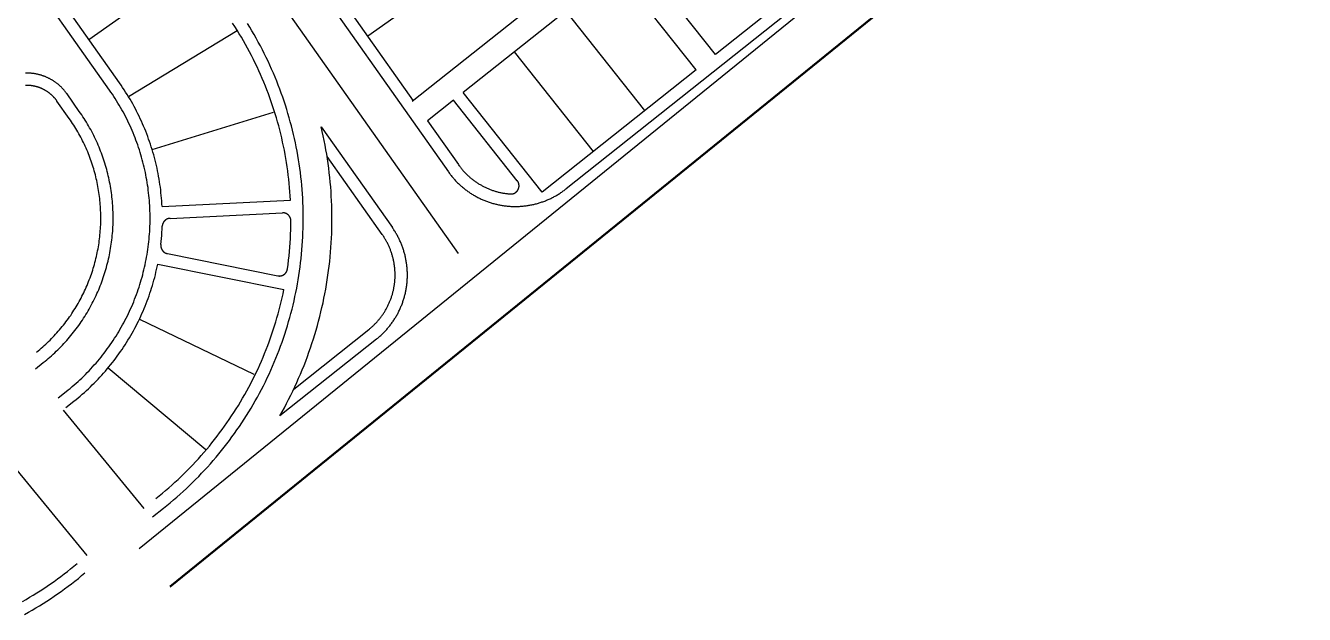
# Model space of a CAD drawing. Header units: metres. Extents: x 680594 to 684853, y 828874 to 830078.
# Drawn here: x 681311.3 to 681623.2, y 828967.5 to 829111 of the extents above; entities that cross this region are included whole.
import ezdxf

# ---------------------------------------------------------------- set-up
doc = ezdxf.new("R2010")
doc.units = ezdxf.units.M
doc.layers.add('PLOT_LINES', color=7, linetype='Continuous')

msp = doc.modelspace()

# ---------------------------------------------------------------- linework, layer by layer
at = {"layer": 'PLOT_LINES'}
for points in [[(681615.6, 829207.49), (681338.97, 828983.42)], [(681614.5, 829207.18), (681443.14, 829071.21)], [(681623.13, 829198.29), (681346.47, 828974.25)], [(681623.13, 829198.29), (681346.47, 828974.25)], [(681623.16, 829198.16), (681346.52, 828974.1)], [(681623.16, 829198.16), (681346.52, 828974.1)], [(681623.16, 829198.16), (681346.52, 828974.1)], [(681623.16, 829198.16), (681346.52, 828974.1)], [(681334.1, 829194.09), (681405.81, 829092.65)], [(681322.49, 829188.87), (681416.8, 829055.44)], [(681322.49, 829188.87), (681416.8, 829055.44)], [(681334.87, 829187.82), (681414.37, 829075.33)], [(681574.24, 829179.07), (681479.54, 829103.93)], [(681334.17, 829096.98), (681286.8, 829163.99)], [(681331.72, 829095.25), (681284.35, 829162.26)], [(681445.34, 829144.13), (681394.71, 829108.35)], [(681454.45, 829131.25), (681405.55, 829092.45)], [(681479.54, 829103.93), (681460.27, 829128.21)], [(681326.69, 829107.56), (681352, 829125.46)], [(681455.57, 829124.48), (681417.97, 829094.64)], [(681474.84, 829100.2), (681455.57, 829124.48)], [(681462.31, 829090.25), (681443.04, 829114.54)], [(681336.34, 829093.67), (681362.84, 829109.76)], [(681344.92, 828993.37), (681345.74, 828994.03), (681346.55, 828994.69), (681347.35, 828995.37), (681348.14, 828996.05), (681348.93, 828996.75), (681349.71, 828997.45), (681350.48, 828998.16), (681351.24, 828998.88), (681352, 828999.62), (681352.74, 829000.35), (681353.48, 829001.1), (681354.2, 829001.86), (681354.92, 829002.62), (681355.63, 829003.39), (681356.33, 829004.18), (681357.02, 829004.97), (681357.71, 829005.76), (681358.38, 829006.57), (681359.04, 829007.38), (681359.7, 829008.2), (681360.34, 829009.03), (681360.98, 829009.86), (681361.6, 829010.71), (681362.22, 829011.56), (681362.82, 829012.41), (681363.42, 829013.28), (681364, 829014.15), (681364.57, 829015.03), (681365.14, 829015.91), (681365.69, 829016.8), (681366.24, 829017.7), (681366.77, 829018.6), (681367.29, 829019.51), (681367.8, 829020.43), (681368.31, 829021.35), (681368.8, 829022.28), (681369.28, 829023.21), (681369.74, 829024.15), (681370.2, 829025.09), (681370.65, 829026.04), (681371.08, 829027), (681371.51, 829027.96), (681371.92, 829028.92), (681372.32, 829029.89), (681372.71, 829030.87), (681373.09, 829031.84), (681373.46, 829032.83), (681373.82, 829033.81), (681374.16, 829034.8), (681374.5, 829035.8), (681374.82, 829036.8), (681375.13, 829037.8), (681375.42, 829038.81), (681375.71, 829039.82), (681375.99, 829040.83), (681376.25, 829041.84), (681376.5, 829042.86), (681376.74, 829043.88), (681376.97, 829044.91), (681377.18, 829045.94), (681377.38, 829046.97), (681377.58, 829048), (681377.75, 829049.03), (681377.92, 829050.07), (681378.08, 829051.1), (681378.22, 829052.14), (681378.35, 829053.18), (681378.47, 829054.23), (681378.58, 829055.27), (681378.67, 829056.32), (681378.75, 829057.36), (681378.82, 829058.41), (681378.88, 829059.46), (681378.92, 829060.5), (681378.96, 829061.55), (681378.98, 829062.6), (681378.99, 829063.65), (681378.98, 829064.7), (681378.97, 829065.75), (681378.94, 829066.8), (681378.9, 829067.85), (681378.85, 829068.89), (681378.78, 829069.94), (681378.71, 829070.99), (681378.62, 829072.03), (681378.52, 829073.08), (681378.4, 829074.12), (681378.28, 829075.16), (681378.14, 829076.2), (681377.99, 829077.24), (681377.83, 829078.28), (681377.66, 829079.31), (681377.47, 829080.35), (681377.27, 829081.38), (681377.06, 829082.4), (681376.84, 829083.43), (681376.61, 829084.45), (681376.36, 829085.47), (681376.1, 829086.49), (681375.83, 829087.5), (681375.55, 829088.51), (681375.26, 829089.52), (681374.95, 829090.53), (681374.64, 829091.53), (681374.31, 829092.52), (681373.97, 829093.51), (681373.62, 829094.5), (681373.26, 829095.49), (681372.88, 829096.47), (681372.5, 829097.44), (681372.1, 829098.42), (681371.69, 829099.38), (681371.27, 829100.34), (681370.84, 829101.3), (681370.4, 829102.25), (681369.95, 829103.2), (681369.48, 829104.14), (681369.01, 829105.07), (681368.52, 829106), (681368.02, 829106.93), (681367.52, 829107.85), (681367, 829108.76), (681366.47, 829109.67), (681365.93, 829110.57), (681365.38, 829111.46)], [(681375.87, 829068.43), (681375.81, 829069.45), (681375.74, 829070.47), (681375.66, 829071.48), (681375.56, 829072.5), (681375.45, 829073.52), (681375.33, 829074.53), (681375.2, 829075.54), (681375.06, 829076.55), (681374.91, 829077.56), (681374.74, 829078.57), (681374.56, 829079.57), (681374.37, 829080.57), (681374.17, 829081.57), (681373.96, 829082.57), (681373.73, 829083.57), (681373.49, 829084.56), (681373.25, 829085.55), (681372.99, 829086.54), (681372.71, 829087.52), (681372.43, 829088.5), (681372.14, 829089.48), (681371.83, 829090.45), (681371.51, 829091.42), (681371.19, 829092.39), (681370.85, 829093.35), (681370.49, 829094.31), (681370.13, 829095.26), (681369.76, 829096.21), (681369.37, 829097.16), (681368.98, 829098.1), (681368.57, 829099.03), (681368.15, 829099.96), (681367.72, 829100.89), (681367.28, 829101.81), (681366.83, 829102.73), (681366.37, 829103.64), (681365.9, 829104.54), (681365.42, 829105.44), (681364.93, 829106.33), (681364.42, 829107.22), (681363.91, 829108.1), (681363.39, 829108.98), (681362.85, 829109.85), (681362.31, 829110.71), (681361.75, 829111.57)], [(681449.77, 829080.31), (681430.5, 829104.59)], [(681474.84, 829100.2), (681437.24, 829070.36)], [(681321.37, 829094.3), (681321.28, 829094.42), (681321.2, 829094.53), (681321.12, 829094.64), (681321.03, 829094.75), (681320.94, 829094.86), (681320.86, 829094.97), (681320.77, 829095.08), (681320.68, 829095.19), (681320.58, 829095.29), (681320.49, 829095.4), (681320.4, 829095.5), (681320.3, 829095.61), (681320.2, 829095.71), (681320.11, 829095.81), (681320.01, 829095.91), (681319.91, 829096), (681319.81, 829096.1), (681319.7, 829096.2), (681319.6, 829096.29), (681319.5, 829096.38), (681319.39, 829096.48), (681319.28, 829096.57), (681319.17, 829096.66), (681319.07, 829096.75), (681318.96, 829096.83), (681318.84, 829096.92), (681318.73, 829097), (681318.62, 829097.09), (681318.51, 829097.17), (681318.39, 829097.25), (681318.27, 829097.33), (681318.16, 829097.4), (681318.04, 829097.48), (681317.92, 829097.56), (681317.8, 829097.63), (681317.68, 829097.7), (681317.56, 829097.77), (681317.44, 829097.84), (681317.32, 829097.91), (681317.19, 829097.98), (681317.07, 829098.04), (681316.94, 829098.1), (681316.82, 829098.17), (681316.69, 829098.23), (681316.56, 829098.29), (681316.44, 829098.34), (681316.31, 829098.4), (681316.18, 829098.46), (681316.05, 829098.51), (681315.92, 829098.56), (681315.79, 829098.61), (681315.66, 829098.66), (681315.52, 829098.71), (681315.39, 829098.75), (681315.26, 829098.8), (681315.12, 829098.84), (681314.99, 829098.88), (681314.85, 829098.92), (681314.72, 829098.96), (681314.58, 829098.99), (681314.45, 829099.03), (681314.31, 829099.06), (681314.17, 829099.09), (681314.04, 829099.12), (681313.9, 829099.15), (681313.76, 829099.17), (681313.62, 829099.2), (681313.49, 829099.22), (681313.35, 829099.24), (681313.21, 829099.26), (681313.07, 829099.28), (681312.93, 829099.3), (681312.79, 829099.31), (681312.65, 829099.33), (681312.51, 829099.34), (681312.37, 829099.35), (681312.23, 829099.36), (681312.09, 829099.37), (681311.95, 829099.37), (681311.81, 829099.37), (681311.67, 829099.38), (681311.53, 829099.38), (681311.39, 829099.38), (681311.25, 829099.37)], [(681344.56, 829066.89), (681344.52, 829067.56), (681344.47, 829068.23), (681344.42, 829068.9), (681344.36, 829069.57), (681344.29, 829070.24), (681344.22, 829070.9), (681344.13, 829071.57), (681344.04, 829072.24), (681343.94, 829072.9), (681343.83, 829073.56), (681343.71, 829074.23), (681343.59, 829074.89), (681343.46, 829075.55), (681343.32, 829076.2), (681343.17, 829076.86), (681343.02, 829077.51), (681342.86, 829078.17), (681342.69, 829078.82), (681342.51, 829079.46), (681342.32, 829080.11), (681342.13, 829080.75), (681341.93, 829081.4), (681341.72, 829082.03), (681341.51, 829082.67), (681341.28, 829083.31), (681341.05, 829083.94), (681340.82, 829084.57), (681340.57, 829085.19), (681340.32, 829085.81), (681340.06, 829086.43), (681339.79, 829087.05), (681339.52, 829087.66), (681339.23, 829088.27), (681338.95, 829088.88), (681338.65, 829089.48), (681338.35, 829090.08), (681338.04, 829090.68), (681337.72, 829091.27), (681337.39, 829091.86), (681337.06, 829092.45), (681336.73, 829093.03), (681336.38, 829093.6), (681336.03, 829094.18), (681335.67, 829094.75), (681335.31, 829095.31), (681334.93, 829095.87), (681334.56, 829096.43), (681334.17, 829096.98)], [(681318.92, 829092.57), (681318.86, 829092.66), (681318.79, 829092.74), (681318.73, 829092.83), (681318.67, 829092.91), (681318.6, 829092.99), (681318.53, 829093.07), (681318.47, 829093.15), (681318.4, 829093.24), (681318.33, 829093.31), (681318.26, 829093.39), (681318.19, 829093.47), (681318.12, 829093.55), (681318.05, 829093.62), (681317.97, 829093.7), (681317.9, 829093.77), (681317.82, 829093.85), (681317.75, 829093.92), (681317.67, 829093.99), (681317.59, 829094.06), (681317.51, 829094.13), (681317.43, 829094.2), (681317.35, 829094.27), (681317.27, 829094.34), (681317.19, 829094.4), (681317.11, 829094.47), (681317.02, 829094.53), (681316.94, 829094.6), (681316.86, 829094.66), (681316.77, 829094.72), (681316.68, 829094.78), (681316.6, 829094.84), (681316.51, 829094.9), (681316.42, 829094.95), (681316.33, 829095.01), (681316.24, 829095.07), (681316.15, 829095.12), (681316.06, 829095.17), (681315.97, 829095.23), (681315.88, 829095.28), (681315.79, 829095.33), (681315.69, 829095.38), (681315.6, 829095.42), (681315.5, 829095.47), (681315.41, 829095.51), (681315.31, 829095.56), (681315.22, 829095.6), (681315.12, 829095.64), (681315.03, 829095.69), (681314.93, 829095.73), (681314.83, 829095.76), (681314.73, 829095.8), (681314.63, 829095.84), (681314.53, 829095.87), (681314.43, 829095.91), (681314.33, 829095.94), (681314.23, 829095.97), (681314.13, 829096), (681314.03, 829096.03), (681313.93, 829096.06), (681313.83, 829096.09), (681313.73, 829096.11), (681313.63, 829096.14), (681313.52, 829096.16), (681313.42, 829096.18), (681313.32, 829096.2), (681313.21, 829096.22), (681313.11, 829096.24), (681313.01, 829096.26), (681312.9, 829096.28), (681312.8, 829096.29), (681312.69, 829096.31), (681312.59, 829096.32), (681312.49, 829096.33), (681312.38, 829096.34), (681312.28, 829096.35), (681312.17, 829096.36), (681312.07, 829096.36), (681311.96, 829096.37), (681311.86, 829096.37), (681311.75, 829096.37), (681311.65, 829096.38), (681311.54, 829096.38), (681311.43, 829096.38), (681311.33, 829096.37), (681311.22, 829096.37)], [(681321.18, 829021.77), (681321.67, 829022.16), (681322.16, 829022.56), (681322.64, 829022.97), (681323.12, 829023.38), (681323.59, 829023.8), (681324.06, 829024.22), (681324.52, 829024.65), (681324.98, 829025.08), (681325.43, 829025.52), (681325.88, 829025.96), (681326.32, 829026.41), (681326.76, 829026.86), (681327.19, 829027.32), (681327.61, 829027.78), (681328.03, 829028.25), (681328.45, 829028.73), (681328.86, 829029.2), (681329.26, 829029.69), (681329.66, 829030.18), (681330.05, 829030.67), (681330.44, 829031.16), (681330.82, 829031.67), (681331.19, 829032.17), (681331.56, 829032.68), (681331.92, 829033.2), (681332.28, 829033.71), (681332.63, 829034.24), (681332.98, 829034.76), (681333.32, 829035.29), (681333.65, 829035.83), (681333.97, 829036.37), (681334.29, 829036.91), (681334.61, 829037.46), (681334.92, 829038.01), (681335.22, 829038.56), (681335.51, 829039.12), (681335.8, 829039.67), (681336.08, 829040.24), (681336.35, 829040.8), (681336.62, 829041.37), (681336.88, 829041.95), (681337.14, 829042.52), (681337.39, 829043.1), (681337.63, 829043.68), (681337.86, 829044.27), (681338.09, 829044.85), (681338.31, 829045.44), (681338.52, 829046.04), (681338.73, 829046.63), (681338.93, 829047.23), (681339.12, 829047.83), (681339.31, 829048.43), (681339.49, 829049.03), (681339.66, 829049.64), (681339.82, 829050.24), (681339.98, 829050.85), (681340.13, 829051.47), (681340.28, 829052.08), (681340.41, 829052.69), (681340.54, 829053.31), (681340.66, 829053.93), (681340.78, 829054.55), (681340.89, 829055.17), (681340.99, 829055.79), (681341.08, 829056.41), (681341.16, 829057.03), (681341.24, 829057.66), (681341.31, 829058.28), (681341.38, 829058.91), (681341.43, 829059.54), (681341.48, 829060.16), (681341.53, 829060.79), (681341.56, 829061.42), (681341.59, 829062.05), (681341.61, 829062.68), (681341.62, 829063.31), (681341.63, 829063.94), (681341.62, 829064.57), (681341.61, 829065.2), (681341.6, 829065.83), (681341.57, 829066.46), (681341.54, 829067.08), (681341.5, 829067.71), (681341.46, 829068.34), (681341.4, 829068.97), (681341.34, 829069.59), (681341.27, 829070.22), (681341.2, 829070.85), (681341.12, 829071.47), (681341.03, 829072.09), (681340.93, 829072.71), (681340.83, 829073.34), (681340.71, 829073.95), (681340.6, 829074.57), (681340.47, 829075.19), (681340.34, 829075.81), (681340.2, 829076.42), (681340.05, 829077.03), (681339.89, 829077.64), (681339.73, 829078.25), (681339.56, 829078.86), (681339.39, 829079.46), (681339.2, 829080.06), (681339.01, 829080.66), (681338.82, 829081.26), (681338.61, 829081.86), (681338.4, 829082.45), (681338.19, 829083.04), (681337.96, 829083.63), (681337.73, 829084.21), (681337.49, 829084.8), (681337.25, 829085.38), (681337, 829085.95), (681336.74, 829086.53), (681336.47, 829087.1), (681336.2, 829087.67), (681335.92, 829088.23), (681335.64, 829088.79), (681335.35, 829089.35), (681335.05, 829089.91), (681334.74, 829090.46), (681334.43, 829091), (681334.12, 829091.55), (681333.79, 829092.09), (681333.46, 829092.62), (681333.13, 829093.16), (681332.78, 829093.68), (681332.44, 829094.21), (681332.08, 829094.73), (681331.72, 829095.25)], [(681324.37, 829090.05), (681321.37, 829094.3)], [(681437.24, 829070.36), (681417.97, 829094.64)], [(681321.91, 829088.34), (681318.92, 829092.57)], [(681415.62, 829092.78), (681409.27, 829087.75)], [(681431.19, 829073.16), (681415.62, 829092.78)], [(681313.94, 829031.37), (681314.32, 829031.69), (681314.7, 829032), (681315.07, 829032.32), (681315.44, 829032.64), (681315.81, 829032.97), (681316.17, 829033.3), (681316.53, 829033.64), (681316.88, 829033.98), (681317.23, 829034.32), (681317.58, 829034.67), (681317.92, 829035.02), (681318.26, 829035.38), (681318.59, 829035.74), (681318.92, 829036.1), (681319.25, 829036.47), (681319.57, 829036.84), (681319.89, 829037.22), (681320.2, 829037.6), (681320.51, 829037.98), (681320.81, 829038.37), (681321.11, 829038.76), (681321.4, 829039.15), (681321.69, 829039.55), (681321.98, 829039.95), (681322.26, 829040.35), (681322.53, 829040.76), (681322.8, 829041.17), (681323.07, 829041.58), (681323.33, 829042), (681323.58, 829042.42), (681323.83, 829042.84), (681324.08, 829043.26), (681324.32, 829043.69), (681324.56, 829044.12), (681324.79, 829044.56), (681325.02, 829044.99), (681325.24, 829045.43), (681325.45, 829045.87), (681325.66, 829046.32), (681325.87, 829046.76), (681326.07, 829047.21), (681326.26, 829047.66), (681326.45, 829048.11), (681326.64, 829048.57), (681326.81, 829049.03), (681326.99, 829049.49), (681327.16, 829049.95), (681327.32, 829050.41), (681327.48, 829050.88), (681327.63, 829051.34), (681327.77, 829051.81), (681327.92, 829052.28), (681328.05, 829052.76), (681328.18, 829053.23), (681328.31, 829053.7), (681328.42, 829054.18), (681328.54, 829054.66), (681328.64, 829055.14), (681328.75, 829055.62), (681328.84, 829056.1), (681328.93, 829056.58), (681329.02, 829057.07), (681329.1, 829057.55), (681329.17, 829058.04), (681329.24, 829058.52), (681329.3, 829059.01), (681329.36, 829059.5), (681329.41, 829059.99), (681329.45, 829060.48), (681329.49, 829060.96), (681329.53, 829061.45), (681329.56, 829061.95), (681329.58, 829062.44), (681329.59, 829062.93), (681329.61, 829063.42), (681329.61, 829063.91), (681329.61, 829064.4), (681329.6, 829064.89), (681329.59, 829065.38), (681329.57, 829065.87), (681329.55, 829066.36), (681329.52, 829066.85), (681329.49, 829067.34), (681329.44, 829067.83), (681329.4, 829068.32), (681329.35, 829068.81), (681329.29, 829069.3), (681329.22, 829069.79), (681329.15, 829070.27), (681329.08, 829070.76), (681329, 829071.24), (681328.91, 829071.72), (681328.82, 829072.21), (681328.72, 829072.69), (681328.62, 829073.17), (681328.51, 829073.65), (681328.4, 829074.12), (681328.28, 829074.6), (681328.15, 829075.08), (681328.02, 829075.55), (681327.88, 829076.02), (681327.74, 829076.49), (681327.59, 829076.96), (681327.44, 829077.43), (681327.28, 829077.89), (681327.12, 829078.35), (681326.95, 829078.81), (681326.77, 829079.27), (681326.59, 829079.73), (681326.41, 829080.19), (681326.22, 829080.64), (681326.02, 829081.09), (681325.82, 829081.54), (681325.61, 829081.98), (681325.4, 829082.43), (681325.18, 829082.87), (681324.96, 829083.3), (681324.73, 829083.74), (681324.5, 829084.17), (681324.27, 829084.6), (681324.02, 829085.03), (681323.78, 829085.45), (681323.52, 829085.88), (681323.27, 829086.29), (681323, 829086.71), (681322.74, 829087.12), (681322.47, 829087.53), (681322.19, 829087.94), (681321.91, 829088.34)], [(681315.59, 829028.82), (681316, 829029.15), (681316.41, 829029.48), (681316.81, 829029.82), (681317.2, 829030.16), (681317.6, 829030.51), (681317.99, 829030.86), (681318.37, 829031.22), (681318.75, 829031.58), (681319.13, 829031.94), (681319.5, 829032.31), (681319.87, 829032.69), (681320.23, 829033.06), (681320.59, 829033.45), (681320.95, 829033.83), (681321.3, 829034.22), (681321.64, 829034.62), (681321.98, 829035.02), (681322.32, 829035.42), (681322.65, 829035.83), (681322.98, 829036.24), (681323.3, 829036.65), (681323.62, 829037.07), (681323.93, 829037.49), (681324.24, 829037.91), (681324.54, 829038.34), (681324.84, 829038.78), (681325.13, 829039.21), (681325.42, 829039.65), (681325.7, 829040.09), (681325.98, 829040.54), (681326.25, 829040.99), (681326.52, 829041.44), (681326.78, 829041.89), (681327.03, 829042.35), (681327.28, 829042.81), (681327.53, 829043.28), (681327.77, 829043.74), (681328, 829044.21), (681328.23, 829044.68), (681328.46, 829045.16), (681328.67, 829045.64), (681328.89, 829046.11), (681329.09, 829046.6), (681329.29, 829047.08), (681329.49, 829047.57), (681329.68, 829048.06), (681329.86, 829048.55), (681330.04, 829049.04), (681330.21, 829049.54), (681330.38, 829050.04), (681330.54, 829050.53), (681330.69, 829051.04), (681330.84, 829051.54), (681330.99, 829052.04), (681331.12, 829052.55), (681331.26, 829053.06), (681331.38, 829053.57), (681331.5, 829054.08), (681331.61, 829054.59), (681331.72, 829055.1), (681331.82, 829055.62), (681331.92, 829056.13), (681332.01, 829056.65), (681332.09, 829057.17), (681332.17, 829057.69), (681332.24, 829058.21), (681332.31, 829058.73), (681332.37, 829059.25), (681332.42, 829059.77), (681332.47, 829060.29), (681332.51, 829060.82), (681332.54, 829061.34), (681332.57, 829061.86), (681332.59, 829062.39), (681332.61, 829062.91), (681332.62, 829063.44), (681332.63, 829063.96), (681332.62, 829064.49), (681332.62, 829065.01), (681332.6, 829065.53), (681332.58, 829066.06), (681332.56, 829066.58), (681332.52, 829067.11), (681332.48, 829067.63), (681332.44, 829068.15), (681332.39, 829068.67), (681332.33, 829069.2), (681332.27, 829069.72), (681332.2, 829070.24), (681332.13, 829070.76), (681332.05, 829071.27), (681331.96, 829071.79), (681331.87, 829072.31), (681331.77, 829072.82), (681331.66, 829073.34), (681331.55, 829073.85), (681331.43, 829074.36), (681331.31, 829074.87), (681331.18, 829075.38), (681331.05, 829075.89), (681330.91, 829076.39), (681330.76, 829076.9), (681330.61, 829077.4), (681330.45, 829077.9), (681330.29, 829078.4), (681330.12, 829078.89), (681329.94, 829079.39), (681329.76, 829079.88), (681329.57, 829080.37), (681329.38, 829080.86), (681329.18, 829081.34), (681328.98, 829081.83), (681328.77, 829082.31), (681328.55, 829082.79), (681328.33, 829083.26), (681328.1, 829083.73), (681327.87, 829084.21), (681327.63, 829084.67), (681327.39, 829085.14), (681327.14, 829085.6), (681326.89, 829086.06), (681326.63, 829086.52), (681326.37, 829086.97), (681326.1, 829087.42), (681325.82, 829087.87), (681325.54, 829088.31), (681325.26, 829088.75), (681324.97, 829089.19), (681324.67, 829089.62), (681324.37, 829090.05)], [(681342.12, 829080.79), (681371.76, 829089.88)], [(681409.27, 829087.75), (681416.82, 829077.07)], [(681373.26, 829015.85), (681373.82, 829016.85), (681374.37, 829017.85), (681374.9, 829018.85), (681375.42, 829019.86), (681375.94, 829020.88), (681376.43, 829021.9), (681376.92, 829022.93), (681377.4, 829023.97), (681377.86, 829025.01), (681378.31, 829026.05), (681378.75, 829027.1), (681379.17, 829028.16), (681379.58, 829029.22), (681379.98, 829030.28), (681380.37, 829031.35), (681380.75, 829032.43), (681381.11, 829033.51), (681381.46, 829034.59), (681381.8, 829035.68), (681382.12, 829036.77), (681382.43, 829037.86), (681382.73, 829038.96), (681383.02, 829040.06), (681383.29, 829041.17), (681383.55, 829042.28), (681383.8, 829043.39), (681384.03, 829044.5), (681384.25, 829045.62), (681384.46, 829046.74), (681384.66, 829047.86), (681384.84, 829048.98), (681385.01, 829050.11), (681385.16, 829051.24), (681385.3, 829052.37), (681385.43, 829053.5), (681385.55, 829054.63), (681385.65, 829055.76), (681385.74, 829056.9), (681385.81, 829058.04), (681385.87, 829059.17), (681385.92, 829060.31), (681385.96, 829061.45), (681385.98, 829062.59), (681385.99, 829063.72), (681385.98, 829064.86), (681385.96, 829066), (681385.93, 829067.14), (681385.89, 829068.28), (681385.83, 829069.41), (681385.76, 829070.55), (681385.67, 829071.68), (681385.58, 829072.82), (681385.46, 829073.95), (681385.34, 829075.08), (681385.2, 829076.21), (681385.05, 829077.34), (681384.89, 829078.47), (681384.71, 829079.59), (681384.52, 829080.71), (681384.31, 829081.83), (681384.1, 829082.95), (681383.86, 829084.06), (681383.62, 829085.18), (681383.37, 829086.29)], [(681383.37, 829086.29), (681400.71, 829061.74)], [(681398.26, 829060.01), (681384.79, 829079.07)], [(681414.37, 829075.33), (681414.51, 829075.14), (681414.65, 829074.95), (681414.79, 829074.77), (681414.93, 829074.58), (681415.08, 829074.4), (681415.22, 829074.22), (681415.37, 829074.04), (681415.52, 829073.86), (681415.68, 829073.68), (681415.83, 829073.51), (681415.99, 829073.33), (681416.15, 829073.16), (681416.31, 829072.99), (681416.48, 829072.83), (681416.64, 829072.66), (681416.81, 829072.5), (681416.98, 829072.33), (681417.15, 829072.17), (681417.32, 829072.02), (681417.5, 829071.86), (681417.67, 829071.71), (681417.85, 829071.56), (681418.03, 829071.41), (681418.21, 829071.26), (681418.4, 829071.12), (681418.58, 829070.97), (681418.77, 829070.83), (681418.96, 829070.69), (681419.15, 829070.56), (681419.34, 829070.42), (681419.53, 829070.29), (681419.73, 829070.16), (681419.92, 829070.03), (681420.12, 829069.91), (681420.32, 829069.79), (681420.52, 829069.67), (681420.72, 829069.55), (681420.93, 829069.43), (681421.13, 829069.32), (681421.34, 829069.21), (681421.54, 829069.1), (681421.75, 829068.99), (681421.96, 829068.89), (681422.17, 829068.79), (681422.39, 829068.69), (681422.6, 829068.59), (681422.81, 829068.5), (681423.03, 829068.41), (681423.25, 829068.32), (681423.46, 829068.24), (681423.68, 829068.15), (681423.9, 829068.07), (681424.12, 829067.99), (681424.34, 829067.92), (681424.57, 829067.84), (681424.79, 829067.77), (681425.01, 829067.71), (681425.24, 829067.64), (681425.46, 829067.58), (681425.69, 829067.52), (681425.92, 829067.46), (681426.14, 829067.41), (681426.37, 829067.35), (681426.6, 829067.3), (681426.83, 829067.26), (681427.06, 829067.21), (681427.29, 829067.17), (681427.52, 829067.13), (681427.75, 829067.1), (681427.98, 829067.06), (681428.22, 829067.03), (681428.45, 829067.01), (681428.68, 829066.98), (681428.91, 829066.96), (681429.15, 829066.94), (681429.38, 829066.92), (681429.61, 829066.91), (681429.85, 829066.9), (681430.08, 829066.89), (681430.32, 829066.88), (681430.55, 829066.88), (681430.78, 829066.88), (681431.02, 829066.88), (681431.25, 829066.89), (681431.49, 829066.89), (681431.72, 829066.9), (681431.95, 829066.92), (681432.19, 829066.93), (681432.42, 829066.95), (681432.65, 829066.97), (681432.89, 829067), (681433.12, 829067.02), (681433.35, 829067.05), (681433.58, 829067.09), (681433.81, 829067.12), (681434.04, 829067.16), (681434.27, 829067.2), (681434.5, 829067.24), (681434.73, 829067.29), (681434.96, 829067.34), (681435.19, 829067.39), (681435.42, 829067.44), (681435.65, 829067.5), (681435.87, 829067.56), (681436.1, 829067.62), (681436.32, 829067.68), (681436.55, 829067.75), (681436.77, 829067.82), (681436.99, 829067.89), (681437.21, 829067.97), (681437.44, 829068.04), (681437.66, 829068.12), (681437.87, 829068.21), (681438.09, 829068.29), (681438.31, 829068.38), (681438.52, 829068.47), (681438.74, 829068.56), (681438.95, 829068.66), (681439.17, 829068.76), (681439.38, 829068.86), (681439.59, 829068.96), (681439.8, 829069.06), (681440, 829069.17), (681440.21, 829069.28), (681440.42, 829069.39), (681440.62, 829069.51), (681440.82, 829069.63), (681441.02, 829069.75), (681441.22, 829069.87), (681441.42, 829069.99), (681441.62, 829070.12), (681441.81, 829070.25), (681442.01, 829070.38), (681442.2, 829070.51), (681442.39, 829070.65), (681442.58, 829070.78), (681442.77, 829070.92), (681442.95, 829071.07), (681443.14, 829071.21)], [(681416.82, 829077.07), (681416.94, 829076.9), (681417.06, 829076.74), (681417.18, 829076.58), (681417.3, 829076.42), (681417.43, 829076.27), (681417.55, 829076.11), (681417.68, 829075.96), (681417.81, 829075.8), (681417.94, 829075.65), (681418.07, 829075.5), (681418.21, 829075.35), (681418.34, 829075.21), (681418.48, 829075.06), (681418.62, 829074.92), (681418.76, 829074.78), (681418.91, 829074.64), (681419.05, 829074.5), (681419.2, 829074.36), (681419.35, 829074.23), (681419.5, 829074.1), (681419.65, 829073.97), (681419.8, 829073.84), (681419.95, 829073.71), (681420.11, 829073.58), (681420.27, 829073.46), (681420.43, 829073.34), (681420.59, 829073.22), (681420.75, 829073.1), (681420.91, 829072.98), (681421.08, 829072.87), (681421.24, 829072.76), (681421.41, 829072.65), (681421.58, 829072.54), (681421.75, 829072.43), (681421.92, 829072.33), (681422.09, 829072.22), (681422.26, 829072.12), (681422.44, 829072.03), (681422.61, 829071.93), (681422.79, 829071.83), (681422.97, 829071.74), (681423.14, 829071.65), (681423.32, 829071.56), (681423.5, 829071.48), (681423.69, 829071.39), (681423.87, 829071.31), (681424.05, 829071.23), (681424.24, 829071.16), (681424.42, 829071.08), (681424.61, 829071.01), (681424.8, 829070.94), (681424.99, 829070.87), (681425.17, 829070.8), (681425.36, 829070.74), (681425.55, 829070.68), (681425.75, 829070.62), (681425.94, 829070.56), (681426.13, 829070.51), (681426.32, 829070.45), (681426.52, 829070.4), (681426.71, 829070.35), (681426.91, 829070.31), (681427.1, 829070.26), (681427.3, 829070.22), (681427.49, 829070.18), (681427.69, 829070.15), (681427.89, 829070.11), (681428.08, 829070.08), (681428.28, 829070.05), (681428.48, 829070.02), (681428.68, 829070), (681428.88, 829069.98), (681429.08, 829069.96), (681429.28, 829069.94), (681429.48, 829069.92)], [(681429.48, 829069.92), (681429.5, 829069.92), (681429.52, 829069.92), (681429.55, 829069.92), (681429.57, 829069.92), (681429.59, 829069.92), (681429.62, 829069.92), (681429.64, 829069.92), (681429.66, 829069.92), (681429.69, 829069.92), (681429.71, 829069.92), (681429.73, 829069.92), (681429.76, 829069.92), (681429.78, 829069.92), (681429.8, 829069.93), (681429.83, 829069.93), (681429.85, 829069.93), (681429.87, 829069.93), (681429.9, 829069.94), (681429.92, 829069.94), (681429.94, 829069.94), (681429.97, 829069.95), (681429.99, 829069.95), (681430.01, 829069.96), (681430.03, 829069.96), (681430.06, 829069.97), (681430.08, 829069.97), (681430.1, 829069.98), (681430.13, 829069.98), (681430.15, 829069.99), (681430.17, 829069.99), (681430.19, 829070), (681430.21, 829070.01), (681430.24, 829070.01), (681430.26, 829070.02), (681430.28, 829070.03), (681430.3, 829070.04), (681430.33, 829070.05), (681430.35, 829070.05), (681430.37, 829070.06), (681430.39, 829070.07), (681430.41, 829070.08), (681430.43, 829070.09), (681430.45, 829070.1), (681430.48, 829070.11), (681430.5, 829070.12), (681430.52, 829070.13), (681430.54, 829070.14), (681430.56, 829070.15), (681430.58, 829070.16), (681430.6, 829070.17), (681430.62, 829070.19), (681430.64, 829070.2), (681430.66, 829070.21), (681430.68, 829070.22), (681430.7, 829070.23), (681430.72, 829070.25), (681430.74, 829070.26), (681430.76, 829070.27), (681430.78, 829070.29), (681430.8, 829070.3), (681430.82, 829070.31), (681430.83, 829070.33), (681430.85, 829070.34), (681430.87, 829070.36), (681430.89, 829070.37), (681430.91, 829070.39), (681430.93, 829070.4), (681430.94, 829070.42), (681430.96, 829070.43), (681430.98, 829070.45), (681430.99, 829070.46), (681431.01, 829070.48), (681431.03, 829070.5), (681431.04, 829070.51), (681431.06, 829070.53), (681431.08, 829070.55), (681431.09, 829070.56), (681431.11, 829070.58), (681431.12, 829070.6), (681431.14, 829070.62), (681431.15, 829070.63), (681431.17, 829070.65), (681431.18, 829070.67), (681431.2, 829070.69), (681431.21, 829070.71), (681431.23, 829070.73), (681431.24, 829070.74), (681431.25, 829070.76), (681431.27, 829070.78), (681431.28, 829070.8), (681431.29, 829070.82), (681431.31, 829070.84), (681431.32, 829070.86), (681431.33, 829070.88), (681431.34, 829070.9), (681431.36, 829070.92), (681431.37, 829070.94), (681431.38, 829070.96), (681431.39, 829070.98), (681431.4, 829071), (681431.41, 829071.02), (681431.42, 829071.05), (681431.43, 829071.07), (681431.44, 829071.09), (681431.45, 829071.11), (681431.46, 829071.13), (681431.47, 829071.15), (681431.48, 829071.17), (681431.49, 829071.2), (681431.49, 829071.22), (681431.5, 829071.24), (681431.51, 829071.26), (681431.52, 829071.28), (681431.52, 829071.31), (681431.53, 829071.33), (681431.54, 829071.35), (681431.55, 829071.37), (681431.55, 829071.4), (681431.56, 829071.42), (681431.56, 829071.44), (681431.57, 829071.46), (681431.57, 829071.49), (681431.58, 829071.51), (681431.58, 829071.53), (681431.59, 829071.55), (681431.59, 829071.58), (681431.6, 829071.6), (681431.6, 829071.62), (681431.6, 829071.65), (681431.61, 829071.67), (681431.61, 829071.69), (681431.61, 829071.72), (681431.61, 829071.74), (681431.61, 829071.76), (681431.62, 829071.79), (681431.62, 829071.81), (681431.62, 829071.83), (681431.62, 829071.86), (681431.62, 829071.88), (681431.62, 829071.9), (681431.62, 829071.93), (681431.62, 829071.95), (681431.62, 829071.97), (681431.62, 829072), (681431.62, 829072.02), (681431.62, 829072.04), (681431.62, 829072.07), (681431.61, 829072.09), (681431.61, 829072.11), (681431.61, 829072.14), (681431.61, 829072.16), (681431.6, 829072.18), (681431.6, 829072.21), (681431.6, 829072.23), (681431.59, 829072.25), (681431.59, 829072.28), (681431.58, 829072.3), (681431.58, 829072.32), (681431.57, 829072.34), (681431.57, 829072.37), (681431.56, 829072.39), (681431.56, 829072.41), (681431.55, 829072.44), (681431.55, 829072.46), (681431.54, 829072.48), (681431.53, 829072.5), (681431.53, 829072.52), (681431.52, 829072.55), (681431.51, 829072.57), (681431.5, 829072.59), (681431.5, 829072.61), (681431.49, 829072.63), (681431.48, 829072.66), (681431.47, 829072.68), (681431.46, 829072.7), (681431.45, 829072.72), (681431.44, 829072.74), (681431.43, 829072.76), (681431.42, 829072.79), (681431.41, 829072.81), (681431.4, 829072.83), (681431.39, 829072.85), (681431.38, 829072.87), (681431.37, 829072.89), (681431.36, 829072.91), (681431.35, 829072.93), (681431.33, 829072.95), (681431.32, 829072.97), (681431.31, 829072.99), (681431.3, 829073.01), (681431.28, 829073.03), (681431.27, 829073.05), (681431.26, 829073.07), (681431.24, 829073.09), (681431.23, 829073.11), (681431.22, 829073.12), (681431.2, 829073.14), (681431.19, 829073.16)], [(681344.56, 829066.89), (681375.87, 829068.43)], [(681346.49, 829063.98), (681346.47, 829063.98), (681346.44, 829063.97), (681346.42, 829063.97), (681346.4, 829063.97), (681346.37, 829063.97), (681346.35, 829063.97), (681346.33, 829063.96), (681346.3, 829063.96), (681346.28, 829063.96), (681346.26, 829063.95), (681346.23, 829063.95), (681346.21, 829063.94), (681346.19, 829063.94), (681346.17, 829063.93), (681346.14, 829063.93), (681346.12, 829063.92), (681346.1, 829063.92), (681346.07, 829063.91), (681346.05, 829063.91), (681346.03, 829063.9), (681346.01, 829063.89), (681345.98, 829063.89), (681345.96, 829063.88), (681345.94, 829063.87), (681345.92, 829063.86), (681345.9, 829063.86), (681345.87, 829063.85), (681345.85, 829063.84), (681345.83, 829063.83), (681345.81, 829063.82), (681345.79, 829063.81), (681345.77, 829063.8), (681345.74, 829063.79), (681345.72, 829063.78), (681345.7, 829063.77), (681345.68, 829063.76), (681345.66, 829063.75), (681345.64, 829063.74), (681345.62, 829063.73), (681345.6, 829063.72), (681345.58, 829063.71), (681345.56, 829063.69), (681345.54, 829063.68), (681345.52, 829063.67), (681345.5, 829063.66), (681345.48, 829063.64), (681345.46, 829063.63), (681345.44, 829063.62), (681345.42, 829063.6), (681345.4, 829063.59), (681345.38, 829063.58), (681345.37, 829063.56), (681345.35, 829063.55), (681345.33, 829063.53), (681345.31, 829063.52), (681345.29, 829063.5), (681345.28, 829063.49), (681345.26, 829063.47), (681345.24, 829063.46), (681345.22, 829063.44), (681345.21, 829063.43), (681345.19, 829063.41), (681345.17, 829063.39), (681345.16, 829063.38), (681345.14, 829063.36), (681345.12, 829063.34), (681345.11, 829063.33), (681345.09, 829063.31), (681345.08, 829063.29), (681345.06, 829063.27), (681345.05, 829063.25), (681345.03, 829063.24), (681345.02, 829063.22), (681345, 829063.2), (681344.99, 829063.18), (681344.97, 829063.16), (681344.96, 829063.14), (681344.95, 829063.12), (681344.93, 829063.1), (681344.92, 829063.09), (681344.91, 829063.07), (681344.9, 829063.05), (681344.88, 829063.03), (681344.87, 829063.01), (681344.86, 829062.99), (681344.85, 829062.97), (681344.84, 829062.95), (681344.83, 829062.92), (681344.81, 829062.9), (681344.8, 829062.88), (681344.79, 829062.86), (681344.78, 829062.84), (681344.77, 829062.82), (681344.76, 829062.8), (681344.75, 829062.78), (681344.74, 829062.76), (681344.74, 829062.73), (681344.73, 829062.71), (681344.72, 829062.69), (681344.71, 829062.67), (681344.7, 829062.65), (681344.69, 829062.62), (681344.69, 829062.6), (681344.68, 829062.58), (681344.67, 829062.56), (681344.67, 829062.54), (681344.66, 829062.51), (681344.65, 829062.49), (681344.65, 829062.47), (681344.64, 829062.44), (681344.64, 829062.42), (681344.63, 829062.4), (681344.63, 829062.38), (681344.62, 829062.35), (681344.62, 829062.33), (681344.62, 829062.31), (681344.61, 829062.28), (681344.61, 829062.26), (681344.6, 829062.24), (681344.6, 829062.21), (681344.6, 829062.19), (681344.6, 829062.17), (681344.59, 829062.14), (681344.59, 829062.12), (681344.59, 829062.1), (681344.59, 829062.07), (681344.59, 829062.05)], [(681346.49, 829063.98), (681373.89, 829065.33)], [(681375.99, 829063.32), (681375.99, 829063.34), (681375.99, 829063.37), (681375.99, 829063.39), (681375.98, 829063.41), (681375.98, 829063.44), (681375.98, 829063.46), (681375.98, 829063.48), (681375.98, 829063.51), (681375.98, 829063.53), (681375.97, 829063.55), (681375.97, 829063.58), (681375.97, 829063.6), (681375.97, 829063.62), (681375.96, 829063.65), (681375.96, 829063.67), (681375.95, 829063.69), (681375.95, 829063.71), (681375.94, 829063.74), (681375.94, 829063.76), (681375.93, 829063.78), (681375.93, 829063.81), (681375.92, 829063.83), (681375.92, 829063.85), (681375.91, 829063.87), (681375.91, 829063.9), (681375.9, 829063.92), (681375.89, 829063.94), (681375.88, 829063.96), (681375.88, 829063.99), (681375.87, 829064.01), (681375.86, 829064.03), (681375.85, 829064.05), (681375.84, 829064.07), (681375.84, 829064.1), (681375.83, 829064.12), (681375.82, 829064.14), (681375.81, 829064.16), (681375.8, 829064.18), (681375.79, 829064.2), (681375.78, 829064.22), (681375.77, 829064.24), (681375.76, 829064.26), (681375.74, 829064.29), (681375.73, 829064.31), (681375.72, 829064.33), (681375.71, 829064.35), (681375.7, 829064.37), (681375.69, 829064.39), (681375.67, 829064.41), (681375.66, 829064.43), (681375.65, 829064.45), (681375.63, 829064.46), (681375.62, 829064.48), (681375.61, 829064.5), (681375.59, 829064.52), (681375.58, 829064.54), (681375.57, 829064.56), (681375.55, 829064.58), (681375.54, 829064.6), (681375.52, 829064.61), (681375.51, 829064.63), (681375.49, 829064.65), (681375.48, 829064.67), (681375.46, 829064.68), (681375.44, 829064.7), (681375.43, 829064.72), (681375.41, 829064.74), (681375.4, 829064.75), (681375.38, 829064.77), (681375.36, 829064.78), (681375.34, 829064.8), (681375.33, 829064.82), (681375.31, 829064.83), (681375.29, 829064.85), (681375.27, 829064.86), (681375.26, 829064.88), (681375.24, 829064.89), (681375.22, 829064.91), (681375.2, 829064.92), (681375.18, 829064.94), (681375.16, 829064.95), (681375.14, 829064.96), (681375.13, 829064.98), (681375.11, 829064.99), (681375.09, 829065), (681375.07, 829065.02), (681375.05, 829065.03), (681375.03, 829065.04), (681375.01, 829065.05), (681374.99, 829065.06), (681374.97, 829065.08), (681374.95, 829065.09), (681374.93, 829065.1), (681374.91, 829065.11), (681374.88, 829065.12), (681374.86, 829065.13), (681374.84, 829065.14), (681374.82, 829065.15), (681374.8, 829065.16), (681374.78, 829065.17), (681374.76, 829065.18), (681374.73, 829065.19), (681374.71, 829065.2), (681374.69, 829065.2), (681374.67, 829065.21), (681374.65, 829065.22), (681374.63, 829065.23), (681374.6, 829065.23), (681374.58, 829065.24), (681374.56, 829065.25), (681374.54, 829065.26), (681374.51, 829065.26), (681374.49, 829065.27), (681374.47, 829065.27), (681374.45, 829065.28), (681374.42, 829065.28), (681374.4, 829065.29), (681374.38, 829065.29), (681374.35, 829065.3), (681374.33, 829065.3), (681374.31, 829065.31), (681374.28, 829065.31), (681374.26, 829065.31), (681374.24, 829065.32), (681374.21, 829065.32), (681374.19, 829065.32), (681374.17, 829065.32), (681374.15, 829065.33), (681374.12, 829065.33), (681374.1, 829065.33), (681374.07, 829065.33), (681374.05, 829065.33), (681374.03, 829065.33), (681374, 829065.33), (681373.98, 829065.33), (681373.96, 829065.33), (681373.93, 829065.33), (681373.91, 829065.33), (681373.89, 829065.33)], [(681375.12, 829051.65), (681375.27, 829052.71), (681375.4, 829053.76), (681375.52, 829054.82), (681375.62, 829055.88), (681375.71, 829056.94), (681375.79, 829058), (681375.85, 829059.06), (681375.91, 829060.13), (681375.95, 829061.19), (681375.97, 829062.26), (681375.99, 829063.32)], [(681344.25, 829057.59), (681344.33, 829058.33), (681344.41, 829059.07), (681344.47, 829059.82), (681344.52, 829060.56), (681344.56, 829061.31), (681344.59, 829062.05)], [(681394.95, 829036.88), (681395.1, 829037.01), (681395.25, 829037.13), (681395.4, 829037.26), (681395.55, 829037.39), (681395.7, 829037.52), (681395.85, 829037.65), (681396, 829037.79), (681396.14, 829037.92), (681396.28, 829038.06), (681396.42, 829038.2), (681396.56, 829038.34), (681396.7, 829038.48), (681396.84, 829038.63), (681396.97, 829038.77), (681397.1, 829038.92), (681397.23, 829039.07), (681397.36, 829039.22), (681397.49, 829039.37), (681397.61, 829039.53), (681397.74, 829039.68), (681397.86, 829039.84), (681397.98, 829040), (681398.1, 829040.16), (681398.21, 829040.32), (681398.33, 829040.48), (681398.44, 829040.64), (681398.55, 829040.81), (681398.66, 829040.97), (681398.76, 829041.14), (681398.87, 829041.31), (681398.97, 829041.48), (681399.07, 829041.65), (681399.17, 829041.82), (681399.27, 829041.99), (681399.36, 829042.17), (681399.46, 829042.34), (681399.55, 829042.52), (681399.63, 829042.7), (681399.72, 829042.87), (681399.81, 829043.05), (681399.89, 829043.23), (681399.97, 829043.41), (681400.05, 829043.6), (681400.12, 829043.78), (681400.2, 829043.96), (681400.27, 829044.15), (681400.34, 829044.33), (681400.4, 829044.52), (681400.47, 829044.71), (681400.53, 829044.9), (681400.59, 829045.08), (681400.65, 829045.27), (681400.71, 829045.46), (681400.76, 829045.65), (681400.81, 829045.85), (681400.86, 829046.04), (681400.91, 829046.23), (681400.96, 829046.42), (681401, 829046.62), (681401.04, 829046.81), (681401.08, 829047), (681401.11, 829047.2), (681401.15, 829047.39), (681401.18, 829047.59), (681401.21, 829047.79), (681401.24, 829047.98), (681401.26, 829048.18), (681401.28, 829048.38), (681401.3, 829048.57), (681401.32, 829048.77), (681401.34, 829048.97), (681401.35, 829049.17), (681401.36, 829049.36), (681401.37, 829049.56), (681401.37, 829049.76), (681401.38, 829049.96), (681401.38, 829050.16), (681401.38, 829050.35), (681401.38, 829050.55), (681401.37, 829050.75), (681401.36, 829050.95), (681401.35, 829051.15), (681401.34, 829051.34), (681401.33, 829051.54), (681401.31, 829051.74), (681401.29, 829051.94), (681401.27, 829052.13), (681401.25, 829052.33), (681401.22, 829052.53), (681401.19, 829052.72), (681401.16, 829052.92), (681401.13, 829053.11), (681401.09, 829053.31), (681401.06, 829053.5), (681401.02, 829053.7), (681400.97, 829053.89), (681400.93, 829054.09), (681400.88, 829054.28), (681400.84, 829054.47), (681400.78, 829054.66), (681400.73, 829054.85), (681400.68, 829055.04), (681400.62, 829055.23), (681400.56, 829055.42), (681400.5, 829055.61), (681400.43, 829055.8), (681400.37, 829055.98), (681400.3, 829056.17), (681400.23, 829056.36), (681400.15, 829056.54), (681400.08, 829056.72), (681400, 829056.91), (681399.92, 829057.09), (681399.84, 829057.27), (681399.76, 829057.45), (681399.67, 829057.63), (681399.59, 829057.8), (681399.5, 829057.98), (681399.4, 829058.16), (681399.31, 829058.33), (681399.21, 829058.5), (681399.12, 829058.68), (681399.02, 829058.85), (681398.91, 829059.02), (681398.81, 829059.19), (681398.71, 829059.35), (681398.6, 829059.52), (681398.49, 829059.69), (681398.38, 829059.85), (681398.26, 829060.01)], [(681396.81, 829034.53), (681396.99, 829034.68), (681397.17, 829034.82), (681397.35, 829034.98), (681397.53, 829035.13), (681397.7, 829035.28), (681397.87, 829035.44), (681398.05, 829035.6), (681398.21, 829035.76), (681398.38, 829035.92), (681398.55, 829036.08), (681398.71, 829036.25), (681398.87, 829036.42), (681399.03, 829036.59), (681399.19, 829036.76), (681399.35, 829036.93), (681399.5, 829037.11), (681399.65, 829037.28), (681399.8, 829037.46), (681399.95, 829037.64), (681400.09, 829037.83), (681400.24, 829038.01), (681400.38, 829038.2), (681400.52, 829038.38), (681400.65, 829038.57), (681400.79, 829038.76), (681400.92, 829038.96), (681401.05, 829039.15), (681401.18, 829039.34), (681401.3, 829039.54), (681401.43, 829039.74), (681401.55, 829039.94), (681401.67, 829040.14), (681401.78, 829040.34), (681401.9, 829040.54), (681402.01, 829040.75), (681402.12, 829040.96), (681402.22, 829041.16), (681402.33, 829041.37), (681402.43, 829041.58), (681402.53, 829041.79), (681402.62, 829042), (681402.72, 829042.22), (681402.81, 829042.43), (681402.9, 829042.65), (681402.99, 829042.86), (681403.07, 829043.08), (681403.15, 829043.3), (681403.23, 829043.52), (681403.31, 829043.74), (681403.38, 829043.96), (681403.45, 829044.18), (681403.52, 829044.4), (681403.59, 829044.63), (681403.65, 829044.85), (681403.71, 829045.08), (681403.77, 829045.3), (681403.83, 829045.53), (681403.88, 829045.76), (681403.93, 829045.98), (681403.98, 829046.21), (681404.02, 829046.44), (681404.07, 829046.67), (681404.11, 829046.9), (681404.14, 829047.13), (681404.18, 829047.36), (681404.21, 829047.59), (681404.24, 829047.82), (681404.27, 829048.05), (681404.29, 829048.29), (681404.31, 829048.52), (681404.33, 829048.75), (681404.34, 829048.98), (681404.36, 829049.22), (681404.37, 829049.45), (681404.37, 829049.68), (681404.38, 829049.92), (681404.38, 829050.15), (681404.38, 829050.38), (681404.38, 829050.62), (681404.37, 829050.85), (681404.36, 829051.08), (681404.35, 829051.31), (681404.34, 829051.55), (681404.32, 829051.78), (681404.3, 829052.01), (681404.28, 829052.24), (681404.25, 829052.48), (681404.22, 829052.71), (681404.19, 829052.94), (681404.16, 829053.17), (681404.12, 829053.4), (681404.08, 829053.63), (681404.04, 829053.86), (681404, 829054.09), (681403.95, 829054.32), (681403.9, 829054.54), (681403.85, 829054.77), (681403.8, 829055), (681403.74, 829055.22), (681403.68, 829055.45), (681403.62, 829055.67), (681403.55, 829055.9), (681403.48, 829056.12), (681403.41, 829056.34), (681403.34, 829056.56), (681403.27, 829056.79), (681403.19, 829057.01), (681403.11, 829057.22), (681403.02, 829057.44), (681402.94, 829057.66), (681402.85, 829057.87), (681402.76, 829058.09), (681402.67, 829058.3), (681402.57, 829058.52), (681402.47, 829058.73), (681402.37, 829058.94), (681402.27, 829059.15), (681402.16, 829059.35), (681402.05, 829059.56), (681401.94, 829059.77), (681401.83, 829059.97), (681401.72, 829060.17), (681401.6, 829060.37), (681401.48, 829060.57), (681401.36, 829060.77), (681401.23, 829060.97), (681401.11, 829061.17), (681400.98, 829061.36), (681400.85, 829061.55), (681400.71, 829061.74)], [(681396.81, 829034.53), (681396.99, 829034.68), (681397.17, 829034.82), (681397.35, 829034.98), (681397.53, 829035.13), (681397.7, 829035.28), (681397.87, 829035.44), (681398.05, 829035.6), (681398.21, 829035.76), (681398.38, 829035.92), (681398.55, 829036.08), (681398.71, 829036.25), (681398.87, 829036.42), (681399.03, 829036.59), (681399.19, 829036.76), (681399.35, 829036.93), (681399.5, 829037.11), (681399.65, 829037.28), (681399.8, 829037.46), (681399.95, 829037.64), (681400.09, 829037.83), (681400.24, 829038.01), (681400.38, 829038.2), (681400.52, 829038.38), (681400.65, 829038.57), (681400.79, 829038.76), (681400.92, 829038.96), (681401.05, 829039.15), (681401.18, 829039.34), (681401.3, 829039.54), (681401.43, 829039.74), (681401.55, 829039.94), (681401.67, 829040.14), (681401.78, 829040.34), (681401.9, 829040.54), (681402.01, 829040.75), (681402.12, 829040.96), (681402.22, 829041.16), (681402.33, 829041.37), (681402.43, 829041.58), (681402.53, 829041.79), (681402.62, 829042), (681402.72, 829042.22), (681402.81, 829042.43), (681402.9, 829042.65), (681402.99, 829042.86), (681403.07, 829043.08), (681403.15, 829043.3), (681403.23, 829043.52), (681403.31, 829043.74), (681403.38, 829043.96), (681403.45, 829044.18), (681403.52, 829044.4), (681403.59, 829044.63), (681403.65, 829044.85), (681403.71, 829045.08), (681403.77, 829045.3), (681403.83, 829045.53), (681403.88, 829045.76), (681403.93, 829045.98), (681403.98, 829046.21), (681404.02, 829046.44), (681404.07, 829046.67), (681404.11, 829046.9), (681404.14, 829047.13), (681404.18, 829047.36), (681404.21, 829047.59), (681404.24, 829047.82), (681404.27, 829048.05), (681404.29, 829048.29), (681404.31, 829048.52), (681404.33, 829048.75), (681404.34, 829048.98), (681404.36, 829049.22), (681404.37, 829049.45), (681404.37, 829049.68), (681404.38, 829049.92), (681404.38, 829050.15), (681404.38, 829050.38), (681404.38, 829050.62), (681404.37, 829050.85), (681404.36, 829051.08), (681404.35, 829051.31), (681404.34, 829051.55), (681404.32, 829051.78), (681404.3, 829052.01), (681404.28, 829052.24), (681404.25, 829052.48), (681404.22, 829052.71), (681404.19, 829052.94), (681404.16, 829053.17), (681404.12, 829053.4), (681404.08, 829053.63), (681404.04, 829053.86), (681404, 829054.09), (681403.95, 829054.32), (681403.9, 829054.54), (681403.85, 829054.77), (681403.8, 829055), (681403.74, 829055.22), (681403.68, 829055.45), (681403.62, 829055.67), (681403.55, 829055.9), (681403.48, 829056.12), (681403.41, 829056.34), (681403.34, 829056.56), (681403.27, 829056.79), (681403.19, 829057.01), (681403.11, 829057.22), (681403.02, 829057.44), (681402.94, 829057.66), (681402.85, 829057.87), (681402.76, 829058.09), (681402.67, 829058.3), (681402.57, 829058.52), (681402.47, 829058.73), (681402.37, 829058.94), (681402.27, 829059.15), (681402.16, 829059.35), (681402.05, 829059.56), (681401.94, 829059.77), (681401.83, 829059.97), (681401.72, 829060.17), (681401.6, 829060.37), (681401.48, 829060.57), (681401.36, 829060.77), (681401.23, 829060.97), (681401.11, 829061.17), (681400.98, 829061.36), (681400.85, 829061.55), (681400.71, 829061.74)], [(681344.25, 829057.59), (681344.25, 829057.56), (681344.25, 829057.54), (681344.25, 829057.52), (681344.25, 829057.49), (681344.24, 829057.47), (681344.24, 829057.45), (681344.24, 829057.42), (681344.24, 829057.4), (681344.24, 829057.38), (681344.24, 829057.35), (681344.24, 829057.33), (681344.24, 829057.31), (681344.24, 829057.28), (681344.24, 829057.26), (681344.25, 829057.24), (681344.25, 829057.21), (681344.25, 829057.19), (681344.25, 829057.17), (681344.25, 829057.14), (681344.26, 829057.12), (681344.26, 829057.1), (681344.26, 829057.07), (681344.27, 829057.05), (681344.27, 829057.03), (681344.27, 829057), (681344.28, 829056.98), (681344.28, 829056.96), (681344.29, 829056.93), (681344.29, 829056.91), (681344.3, 829056.89), (681344.3, 829056.87), (681344.31, 829056.84), (681344.32, 829056.82), (681344.32, 829056.8), (681344.33, 829056.78), (681344.34, 829056.75), (681344.34, 829056.73), (681344.35, 829056.71), (681344.36, 829056.69), (681344.37, 829056.66), (681344.37, 829056.64), (681344.38, 829056.62), (681344.39, 829056.6), (681344.4, 829056.58), (681344.41, 829056.56), (681344.42, 829056.53), (681344.43, 829056.51), (681344.44, 829056.49), (681344.45, 829056.47), (681344.46, 829056.45), (681344.47, 829056.43), (681344.48, 829056.41), (681344.49, 829056.39), (681344.5, 829056.37), (681344.52, 829056.35), (681344.53, 829056.33), (681344.54, 829056.31), (681344.55, 829056.29), (681344.56, 829056.27), (681344.58, 829056.25), (681344.59, 829056.23), (681344.6, 829056.21), (681344.62, 829056.19), (681344.63, 829056.17), (681344.65, 829056.15), (681344.66, 829056.13), (681344.67, 829056.12), (681344.69, 829056.1), (681344.7, 829056.08), (681344.72, 829056.06), (681344.73, 829056.04), (681344.75, 829056.03), (681344.76, 829056.01), (681344.78, 829055.99), (681344.8, 829055.98), (681344.81, 829055.96), (681344.83, 829055.94), (681344.85, 829055.93), (681344.86, 829055.91), (681344.88, 829055.89), (681344.9, 829055.88), (681344.91, 829055.86), (681344.93, 829055.85), (681344.95, 829055.83), (681344.97, 829055.82), (681344.99, 829055.8), (681345, 829055.79), (681345.02, 829055.77), (681345.04, 829055.76), (681345.06, 829055.74), (681345.08, 829055.73), (681345.1, 829055.72), (681345.12, 829055.7), (681345.14, 829055.69), (681345.16, 829055.68), (681345.18, 829055.67), (681345.2, 829055.65), (681345.22, 829055.64), (681345.24, 829055.63), (681345.26, 829055.62), (681345.28, 829055.61), (681345.3, 829055.59), (681345.32, 829055.58), (681345.34, 829055.57), (681345.36, 829055.56), (681345.38, 829055.55), (681345.4, 829055.54), (681345.42, 829055.53), (681345.45, 829055.52), (681345.47, 829055.51), (681345.49, 829055.51), (681345.51, 829055.5), (681345.53, 829055.49), (681345.55, 829055.48), (681345.58, 829055.47), (681345.6, 829055.46), (681345.62, 829055.46), (681345.64, 829055.45), (681345.66, 829055.44), (681345.69, 829055.44), (681345.71, 829055.43), (681345.73, 829055.42), (681345.76, 829055.42), (681345.78, 829055.41), (681345.8, 829055.41), (681345.82, 829055.4), (681345.85, 829055.4)], [(681345.85, 829055.4), (681372.75, 829049.97)], [(681323.05, 829019.42), (681323.57, 829019.84), (681324.08, 829020.26), (681324.59, 829020.69), (681325.1, 829021.12), (681325.6, 829021.56), (681326.09, 829022.01), (681326.58, 829022.46), (681327.06, 829022.92), (681327.54, 829023.39), (681328.01, 829023.85), (681328.48, 829024.33), (681328.94, 829024.81), (681329.4, 829025.3), (681329.85, 829025.79), (681330.29, 829026.28), (681330.73, 829026.78), (681331.17, 829027.29), (681331.59, 829027.8), (681332.01, 829028.32), (681332.43, 829028.84), (681332.84, 829029.36), (681333.24, 829029.9), (681333.64, 829030.43), (681334.03, 829030.97), (681334.41, 829031.52), (681334.79, 829032.06), (681335.16, 829032.62), (681335.52, 829033.18), (681335.88, 829033.74), (681336.23, 829034.3), (681336.58, 829034.87), (681336.91, 829035.45), (681337.25, 829036.03), (681337.57, 829036.61), (681337.89, 829037.19), (681338.2, 829037.78), (681338.5, 829038.37), (681338.8, 829038.97), (681339.09, 829039.57), (681339.37, 829040.17), (681339.65, 829040.78), (681339.92, 829041.39), (681340.18, 829042), (681340.43, 829042.62), (681340.68, 829043.24), (681340.92, 829043.86), (681341.15, 829044.48), (681341.38, 829045.11), (681341.6, 829045.74), (681341.81, 829046.37), (681342.01, 829047.01), (681342.21, 829047.64), (681342.39, 829048.28), (681342.57, 829048.92), (681342.75, 829049.57), (681342.91, 829050.21), (681343.07, 829050.86), (681343.22, 829051.51), (681343.37, 829052.16), (681343.5, 829052.81)], [(681343.5, 829052.81), (681374.26, 829046.61)], [(681372.75, 829049.97), (681372.77, 829049.97), (681372.8, 829049.96), (681372.82, 829049.96), (681372.84, 829049.96), (681372.86, 829049.95), (681372.89, 829049.95), (681372.91, 829049.95), (681372.93, 829049.94), (681372.96, 829049.94), (681372.98, 829049.94), (681373, 829049.94), (681373.03, 829049.94), (681373.05, 829049.94), (681373.07, 829049.93), (681373.1, 829049.93), (681373.12, 829049.93), (681373.14, 829049.93), (681373.17, 829049.93), (681373.19, 829049.93), (681373.22, 829049.93), (681373.24, 829049.94), (681373.26, 829049.94), (681373.29, 829049.94), (681373.31, 829049.94), (681373.33, 829049.94), (681373.36, 829049.94), (681373.38, 829049.95), (681373.4, 829049.95), (681373.43, 829049.95), (681373.45, 829049.96), (681373.47, 829049.96), (681373.49, 829049.96), (681373.52, 829049.97), (681373.54, 829049.97), (681373.56, 829049.98), (681373.59, 829049.98), (681373.61, 829049.99), (681373.63, 829049.99), (681373.65, 829050), (681373.68, 829050.01), (681373.7, 829050.01), (681373.72, 829050.02), (681373.74, 829050.03), (681373.77, 829050.03), (681373.79, 829050.04), (681373.81, 829050.05), (681373.83, 829050.06), (681373.86, 829050.06), (681373.88, 829050.07), (681373.9, 829050.08), (681373.92, 829050.09), (681373.94, 829050.1), (681373.96, 829050.11), (681373.98, 829050.12), (681374.01, 829050.13), (681374.03, 829050.14), (681374.05, 829050.15), (681374.07, 829050.16), (681374.09, 829050.17), (681374.11, 829050.18), (681374.13, 829050.19), (681374.15, 829050.21), (681374.17, 829050.22), (681374.19, 829050.23), (681374.21, 829050.24), (681374.23, 829050.25), (681374.25, 829050.27), (681374.27, 829050.28), (681374.29, 829050.29), (681374.31, 829050.31), (681374.33, 829050.32), (681374.35, 829050.33), (681374.36, 829050.35), (681374.38, 829050.36), (681374.4, 829050.38), (681374.42, 829050.39), (681374.44, 829050.41), (681374.46, 829050.42), (681374.47, 829050.44), (681374.49, 829050.45), (681374.51, 829050.47), (681374.52, 829050.49), (681374.54, 829050.5), (681374.56, 829050.52), (681374.57, 829050.54), (681374.59, 829050.55), (681374.61, 829050.57), (681374.62, 829050.59), (681374.64, 829050.6), (681374.65, 829050.62), (681374.67, 829050.64), (681374.68, 829050.66), (681374.7, 829050.68), (681374.71, 829050.69), (681374.73, 829050.71), (681374.74, 829050.73), (681374.76, 829050.75), (681374.77, 829050.77), (681374.78, 829050.79), (681374.8, 829050.81), (681374.81, 829050.83), (681374.82, 829050.85), (681374.84, 829050.87), (681374.85, 829050.89), (681374.86, 829050.91), (681374.87, 829050.93), (681374.88, 829050.95), (681374.9, 829050.97), (681374.91, 829050.99), (681374.92, 829051.01), (681374.93, 829051.03), (681374.94, 829051.05), (681374.95, 829051.07), (681374.96, 829051.09), (681374.97, 829051.11), (681374.98, 829051.14), (681374.99, 829051.16), (681375, 829051.18), (681375.01, 829051.2), (681375.01, 829051.22), (681375.02, 829051.24), (681375.03, 829051.27), (681375.04, 829051.29), (681375.04, 829051.31), (681375.05, 829051.33), (681375.06, 829051.36), (681375.07, 829051.38), (681375.07, 829051.4), (681375.08, 829051.42), (681375.08, 829051.45), (681375.09, 829051.47), (681375.09, 829051.49), (681375.1, 829051.51), (681375.1, 829051.54), (681375.11, 829051.56), (681375.11, 829051.58), (681375.12, 829051.61), (681375.12, 829051.63), (681375.12, 829051.65)], [(681343.05, 828995.72), (681343.85, 828996.36), (681344.63, 828997), (681345.41, 828997.65), (681346.18, 828998.32), (681346.94, 828998.99), (681347.69, 828999.67), (681348.44, 829000.36), (681349.17, 829001.06), (681349.9, 829001.77), (681350.62, 829002.48), (681351.34, 829003.2), (681352.04, 829003.94), (681352.74, 829004.68), (681353.42, 829005.42), (681354.1, 829006.18), (681354.77, 829006.94), (681355.43, 829007.72), (681356.08, 829008.5), (681356.72, 829009.28), (681357.36, 829010.08), (681357.98, 829010.88), (681358.59, 829011.69), (681359.2, 829012.5), (681359.79, 829013.33), (681360.38, 829014.16), (681360.95, 829014.99), (681361.52, 829015.84), (681362.07, 829016.69), (681362.62, 829017.54), (681363.16, 829018.4), (681363.68, 829019.27), (681364.2, 829020.15), (681364.7, 829021.03), (681365.2, 829021.92), (681365.68, 829022.81), (681366.16, 829023.71), (681366.62, 829024.61), (681367.07, 829025.52), (681367.52, 829026.43), (681367.95, 829027.35), (681368.37, 829028.28), (681368.78, 829029.2), (681369.18, 829030.14), (681369.57, 829031.08), (681369.94, 829032.02), (681370.31, 829032.97), (681370.67, 829033.92), (681371.01, 829034.87), (681371.34, 829035.83), (681371.66, 829036.8), (681371.98, 829037.76), (681372.27, 829038.73), (681372.56, 829039.71), (681372.84, 829040.68), (681373.1, 829041.66), (681373.36, 829042.65), (681373.6, 829043.63), (681373.83, 829044.62), (681374.05, 829045.61), (681374.26, 829046.61)], [(681339.02, 829039.42), (681366.97, 829026.02)], [(681396.81, 829034.53), (681373.26, 829015.85)], [(681376.66, 829022.38), (681394.95, 829036.88)], [(681313.65, 829027.28), (681315.59, 829028.82)], [(681331.39, 829027.55), (681355.19, 829007.69)], [(681319.24, 829020.23), (681321.18, 829021.77)], [(681321.11, 829017.88), (681323.05, 829019.42)], [(681320.4, 829017.24), (681340.09, 828993.29)], [(681306.5, 829005.8), (681326.19, 828981.86)], [(681342.24, 828991.24), (681344.92, 828993.37)], [(681310.49, 828970.61), (681311.37, 828971.12), (681312.25, 828971.64), (681313.12, 828972.16), (681313.98, 828972.7), (681314.84, 828973.24), (681315.69, 828973.8), (681316.53, 828974.37), (681317.37, 828974.94), (681318.2, 828975.53), (681319.02, 828976.12), (681319.84, 828976.73), (681320.65, 828977.34), (681321.45, 828977.97), (681322.25, 828978.6), (681323.03, 828979.24), (681323.81, 828979.89)], [(681311.02, 828967.48), (681311.94, 828967.99), (681312.86, 828968.51), (681313.76, 828969.05), (681314.66, 828969.59), (681315.56, 828970.15), (681316.45, 828970.71), (681317.33, 828971.29), (681318.2, 828971.88), (681319.07, 828972.47), (681319.93, 828973.08), (681320.79, 828973.7), (681321.63, 828974.32), (681322.47, 828974.96), (681323.3, 828975.61), (681324.13, 828976.26), (681324.94, 828976.93), (681325.75, 828977.6)]]:
    msp.add_lwpolyline(points, dxfattribs=at)

doc.saveas('drawing.dxf')
